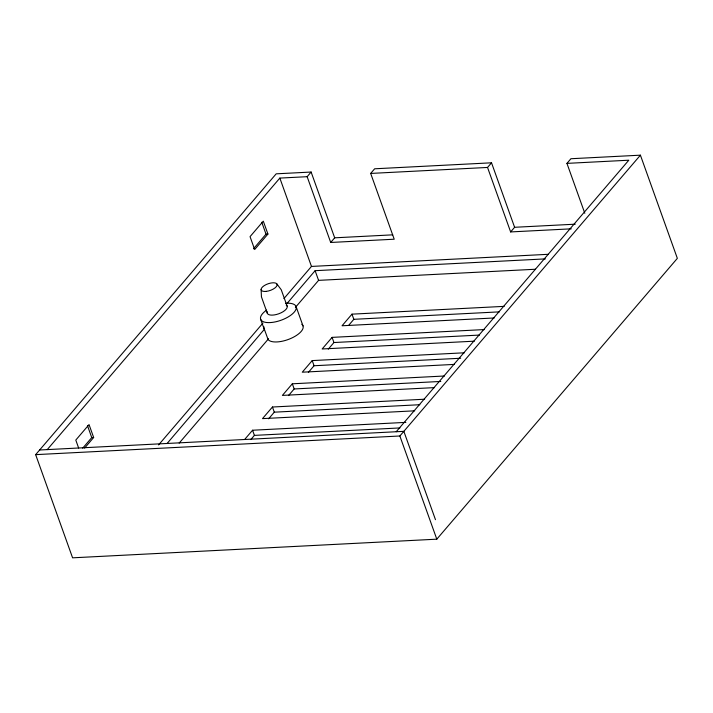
<?xml version="1.0" encoding="UTF-8"?>
<svg xmlns="http://www.w3.org/2000/svg" width="713" height="713" viewBox="0 0 713 713"><rect width="100%" height="100%" fill="white"/><g stroke="black" fill="none" stroke-linecap="round" stroke-linejoin="round"><path stroke-width="1.07" d="M584.82 213.303L566.942 163.375L570.917 158.732L640.408 155.176L677.35 258.356L436.802 539.171L72.592 557.824L35.65 454.644L276.198 173.829L311.126 172.047L334.682 237.821L330.707 242.465L307.151 176.69L311.126 172.047M47.245 449.618L279.844 178.09L307.151 176.69M82.69 448.183L91.754 437.586L93.661 437.497L89.045 424.591L75.792 440.073L78.635 448.005M253.463 248.819L266.02 234.158L267.928 234.06L263.302 221.164L250.049 236.636L254.666 249.532L267.928 234.06M84.597 448.085L93.661 437.497M330.707 242.465L394.218 239.211L370.671 173.428L374.646 168.794L491.524 162.805L514.608 227.287L510.633 231.93L487.54 167.448L491.524 162.805M158.589 444.912L262.928 323.105M283.934 298.578L311.474 266.43L548.19 254.309M167.038 443.557L264.318 329.379A18.814 7.807 -19.7 0 1 264.015 326.902M287.205 303.275L315.119 270.682L545.383 258.89M179.168 443.112L268.578 338.728M295.396 307.428L318.577 280.361L535.499 269.247M244.746 439.351L252.562 430.233L405.857 422.372M424.627 399.218L272.446 407.016L262.5 418.62L414.69 410.822M444.511 376.001L292.33 383.799L282.384 395.412L434.574 387.614M464.395 352.792L312.214 360.591L302.267 372.195L454.457 364.396M484.287 329.575L332.098 337.374L322.16 348.978L474.341 341.179M504.171 306.358L351.981 314.157L342.044 325.77L494.225 317.971M250.851 439.538L254.407 435.385L399.922 427.934M268.614 418.807L274.291 412.176L419.814 404.717M288.498 395.59L294.175 388.959L440.803 381.446M308.381 372.382L314.059 365.742L460.696 358.238M328.265 349.165L333.942 342.534L479.466 335.074M348.862 325.119L353.835 319.317L499.35 311.866M396.214 431.739L628.804 160.211L566.942 163.375M35.65 454.644L399.859 435.991L640.408 155.176M370.671 173.428L487.54 167.448M514.608 227.287L575.257 224.185M334.682 237.821L392.72 234.844M510.633 231.93L571.282 228.828M39.625 450.001L403.843 431.347L435.474 519.688M276.858 283.89L281.252 289.763L287.134 306.135M399.859 435.991L436.802 539.171M351.981 314.157L353.835 319.317M315.119 270.682L318.577 280.361M279.844 178.09L311.474 266.43M332.098 337.374L333.942 342.534M296.082 306.572L303.007 325.921M312.214 360.591L314.059 365.742M261.76 222.251L266.02 234.158M267.295 313.248L261.448 296.858L261.11 289.531M292.33 383.799L294.175 388.959M264.541 329.736L268.043 339.477A18.814 7.807 -19.7 0 0 291.198 338.292A18.814 7.807 -19.7 0 0 301.804 324.29M260.655 319.264L264.113 328.934M272.446 407.016L274.291 412.176M252.562 430.233L254.407 435.385M87.494 425.688L91.754 437.586M285.637 303.31A18.814 7.807 -19.7 0 1 293.498 312.918A18.814 7.807 -19.7 0 1 266.671 322.517A18.814 7.807 -19.7 0 1 266.653 310.11M286.198 305.039A10.535 4.367 -19.7 0 1 278.685 313.809A10.535 4.367 -19.7 0 1 267.322 311.795M266.181 291.394A8.431 3.494 -19.7 0 0 277.072 284.282A8.431 3.494 -19.7 0 0 264.14 285.69A8.431 3.494 -19.7 0 0 266.181 291.394"/></g></svg>
